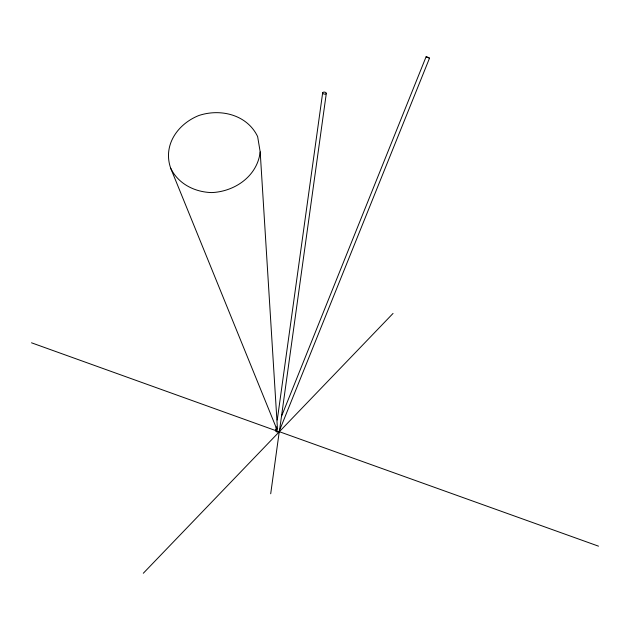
<?xml version="1.0" encoding="UTF-8"?>
<svg xmlns="http://www.w3.org/2000/svg" width="630" height="630" viewBox="0 0 630 630"><rect width="100%" height="100%" fill="white"/><g stroke="black" fill="none" stroke-linecap="round" stroke-linejoin="round"><path stroke-width="0.94" d="M275.775 430.699L276.318 426.809M277.263 419.99L322.67 92.752M270.703 493.77L279.358 430.904L279.019 431.739L278.35 431.534L31.5 342.799M279.704 429.211L326.293 93.476A1.858 1 7.9 0 0 323.867 92.106A1.858 1 7.9 0 0 323.284 93.76A1.858 1 7.9 0 0 326.293 93.476M260.19 151.924C257.402 176.077 234.84 191.63 211.688 192.583C194.757 192.119 178.266 183.936 170.698 168.249C162.642 145.239 177.644 123.992 198.852 115.511C220.618 108.258 247.196 114.723 257.639 136.6L260.19 151.924L277.468 429.101M281.618 416.06L426.093 56.755L427.927 57.306L429.526 58.149L279.019 431.739M275.901 430.432L276.294 429.518L275.924 430.463A1.858 1 7.9 0 0 276.586 431.802A1.858 1 7.9 0 0 278.988 431.857L279.248 431.66A1.858 1 7.9 0 0 279.429 431.164M143.301 573.261L393.049 313.425M429.44 58.157L426.116 56.81M279.216 431.77L278.885 431.455M279.248 431.66L598.5 546.163M170.698 168.249L277.216 430.156"/></g></svg>
